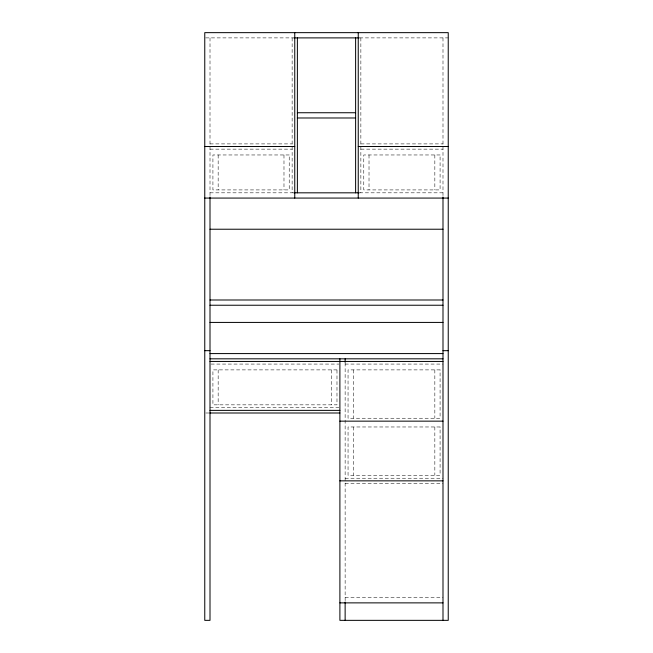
<?xml version="1.0" encoding="UTF-8"?>
<svg xmlns="http://www.w3.org/2000/svg" width="653" height="653" viewBox="0 0 653 653"><rect width="100%" height="100%" fill="white"/><g stroke="black" fill="none" stroke-linecap="round" stroke-linejoin="round"><path stroke-width="0.49" stroke-dasharray="3.27 2.45" d="M205.638 37.89L293.393 37.89M359.607 37.89L448.236 37.89M210.005 143.897L292.136 143.897M360.864 143.897L442.995 143.897M210.005 149.145L292.136 149.145M360.864 149.145L442.995 149.145M210.005 192.823L293.434 192.823M359.566 192.823L442.995 192.823M211.025 364.072L338.883 364.072M345.135 364.072L442.995 364.072M210.005 407.75L338.883 407.75M205.785 412.998L208.829 412.998M345.135 478.233L442.995 478.233M345.135 483.473L442.995 483.473M345.135 597.634L442.995 597.634M442.995 37.89L442.995 197.026M434.841 154.965L434.841 189.917M434.841 369.892L434.841 418.238M434.841 426.972L434.841 475.319M369.018 154.965L369.018 189.917M360.864 37.89L360.864 192.823M353.289 369.892L353.289 418.238M353.289 426.972L353.289 475.319M345.135 362.897L345.135 602.033M331.74 369.892L331.74 404.844M292.136 37.89L292.136 192.823M283.982 154.965L283.982 189.917M218.159 154.965L218.159 189.917M218.159 369.892L218.159 404.844M210.005 37.89L210.005 197.026M289.222 154.965L212.919 154.965L212.919 189.917L289.222 189.917L289.222 154.965M440.081 154.965L363.778 154.965L363.778 189.917L440.081 189.917L440.081 154.965M336.981 369.892L212.919 369.892L212.919 404.844L336.981 404.844L336.981 369.892M440.081 369.892L348.049 369.892L348.049 418.238L440.081 418.238L440.081 369.892M440.081 426.972L348.049 426.972L348.049 475.319L440.081 475.319L440.081 426.972"/><path stroke-width="0.98" d="M293.883 37.89L359.117 37.89M297.376 112.74L355.624 112.74M297.376 117.981L355.624 117.981M204.764 146.517L294.756 146.517M358.244 146.517L448.236 146.517M293.883 192.823L359.117 192.823M204.764 198.071L448.236 198.071M210.005 229.227L442.995 229.227M210.005 299.996L442.995 299.996M210.005 305.237L442.995 305.237M210.005 322.419L442.995 322.419M204.764 350.669L210.005 350.669M442.995 350.669L448.236 350.669M210.005 353.583L442.995 353.583M210.005 358.824L442.995 358.824M210.005 361.444L442.995 361.444M210.005 410.378L339.895 410.378M209.85 412.998L339.895 412.998M339.895 421.152L442.995 421.152M339.895 480.853L442.995 480.853M339.895 602.874L442.995 602.874M442.995 197.026L442.995 620.35M358.244 32.65L358.244 198.071M355.624 37.89L355.624 192.823M345.135 358.824L345.135 362.325M345.135 602.033L345.135 620.35M339.895 358.824L339.895 620.35L448.236 620.35L448.236 32.65L204.764 32.65L204.764 620.35L210.005 620.35L210.005 197.026M297.376 37.89L297.376 192.823M294.756 32.65L294.756 198.071"/></g></svg>
